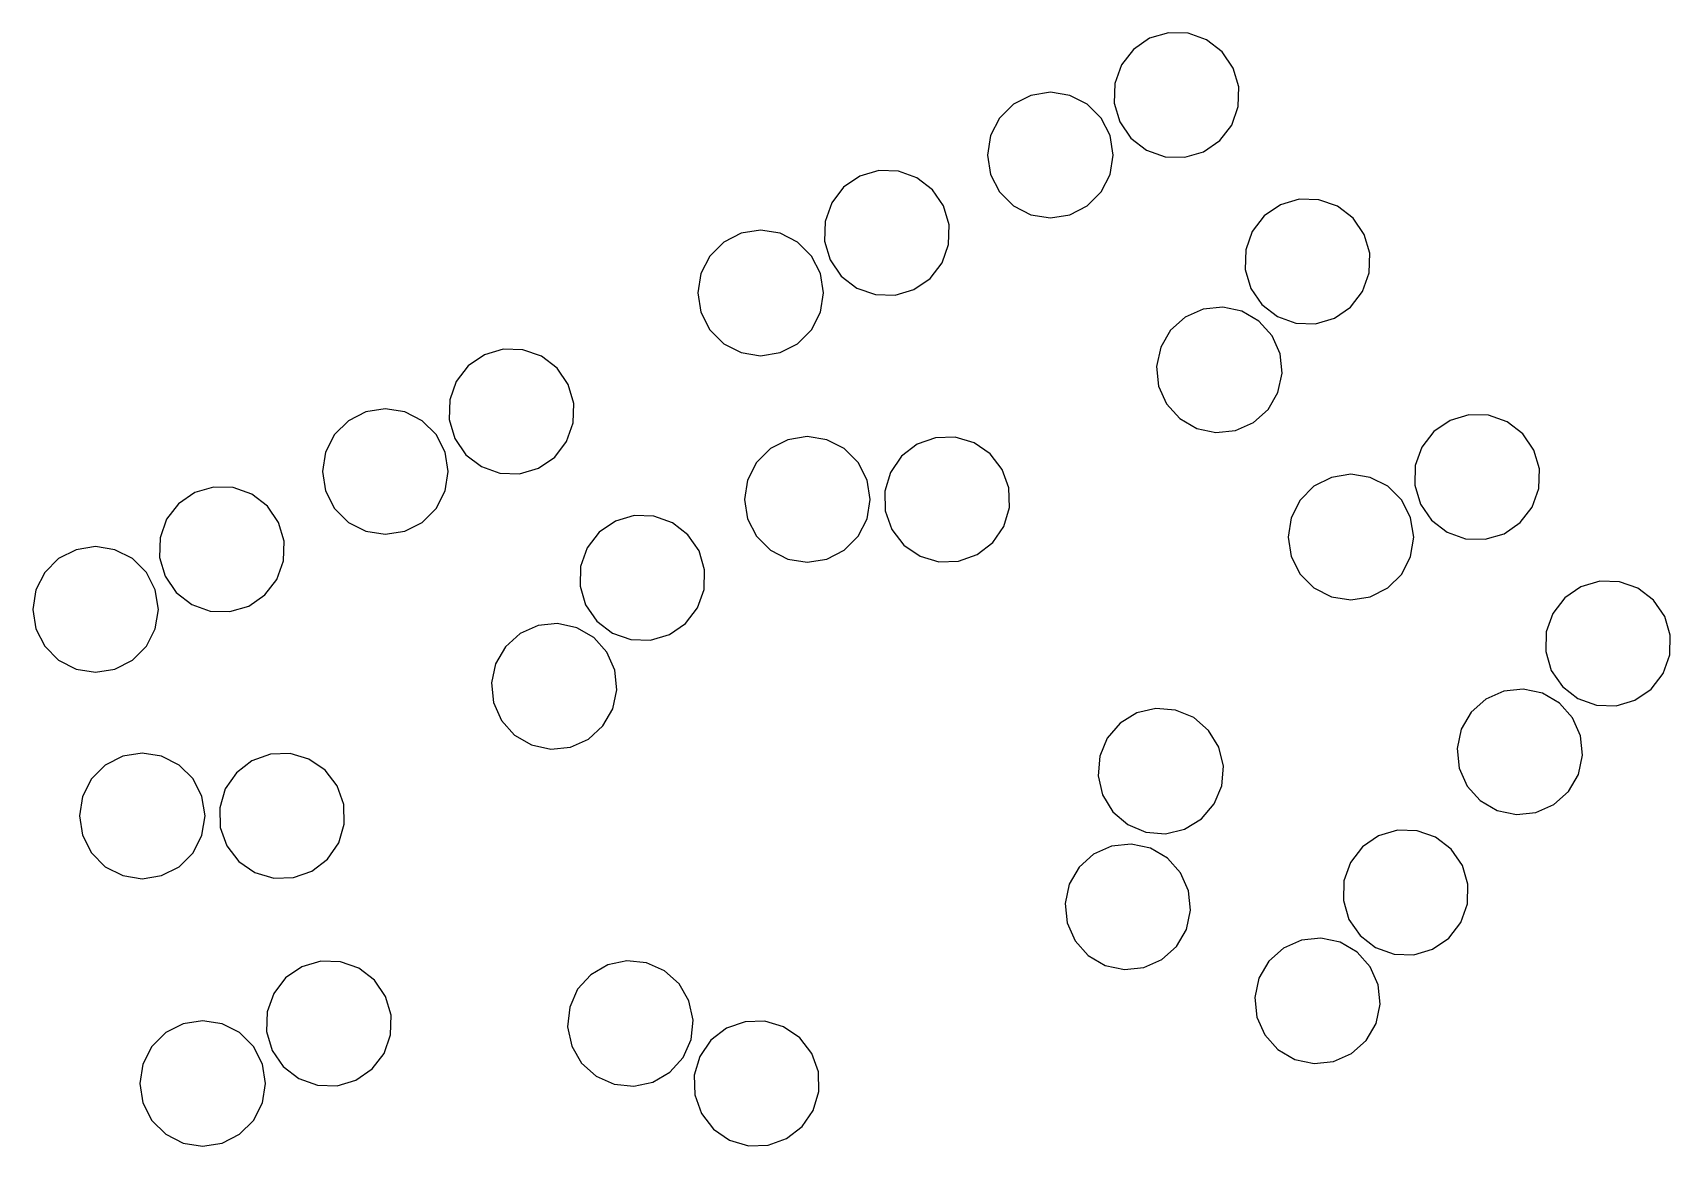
# Model space of a CAD drawing. Header units: metres. Extents: x -351 to 351, y -124 to 360.
# Drawn here: x 2.7 to 133.1, y -21.3 to 67.3 of the extents above; entities that cross this region are included whole.
import ezdxf

# ---------------------------------------------------------------- set-up
doc = ezdxf.new("R2010")
doc.units = ezdxf.units.M

msp = doc.modelspace()

# ---------------------------------------------------------------- linework, layer by layer
for p, q in [((91.64606, 66.90452, -623.5383), (90.35612, 66.01952, -623.5383)), ((93.14635, 67.347595, -623.5383), (91.64606, 66.90452, -623.5383)), ((94.71012, 67.30536, -623.5383), (93.14635, 67.347595, -623.5383)), ((96.18431, 66.78197, -623.5383), (94.71012, 67.30536, -623.5383)), ((97.42461, 65.82864, -623.5383), (96.18431, 66.78197, -623.5383)), ((90.35612, 66.01952, -623.5383), (89.40279, 64.77922, -623.5383)), ((98.30961, 64.5387, -623.5383), (97.42461, 65.82864, -623.5383)), ((89.40279, 64.77922, -623.5383), (88.879395, 63.305035, -623.5383)), ((98.75268, 63.03841, -623.5383), (98.30961, 64.5387, -623.5383)), ((83.74896, 62.60824, -623.5383), (82.20388, 62.36352, -623.5383)), ((85.294044, 62.36352, -623.5383), (83.74896, 62.60824, -623.5383)), ((88.879395, 63.305035, -623.5383), (88.837166, 61.74126, -623.5383)), ((98.71045, 61.474636, -623.5383), (98.75268, 63.03841, -623.5383)), ((80.810036, 61.653324, -623.5383), (79.70387, 60.547165, -623.5383)), ((82.20388, 62.36352, -623.5383), (80.810036, 61.653324, -623.5383)), ((86.68789, 61.653324, -623.5383), (85.294044, 62.36352, -623.5383)), ((87.794044, 60.547165, -623.5383), (86.68789, 61.653324, -623.5383)), ((88.837166, 61.74126, -623.5383), (89.280235, 60.24097, -623.5383)), ((98.18706, 60.000446, -623.5383), (98.71045, 61.474636, -623.5383)), ((79.70387, 60.547165, -623.5383), (78.99368, 59.153324, -623.5383)), ((88.50424, 59.153324, -623.5383), (87.794044, 60.547165, -623.5383)), ((89.280235, 60.24097, -623.5383), (90.16524, 58.95103, -623.5383)), ((97.23373, 58.760147, -623.5383), (98.18706, 60.000446, -623.5383)), ((78.99368, 59.153324, -623.5383), (78.74896, 57.60824, -623.5383)), ((88.74896, 57.60824, -623.5383), (88.50424, 59.153324, -623.5383)), ((90.16524, 58.95103, -623.5383), (91.40553, 57.997704, -623.5383)), ((95.94379, 57.87515, -623.5383), (97.23373, 58.760147, -623.5383)), ((78.74896, 57.60824, -623.5383), (78.99368, 56.063152, -623.5383)), ((88.50424, 56.063152, -623.5383), (88.74896, 57.60824, -623.5383)), ((91.40553, 57.997704, -623.5383), (92.87972, 57.474308, -623.5383)), ((92.87972, 57.474308, -623.5383), (94.4435, 57.43208, -623.5383)), ((94.4435, 57.43208, -623.5383), (95.94379, 57.87515, -623.5383)), ((70.083984, 56.370556, -623.5383), (68.583694, 55.927486, -623.5383)), ((71.64776, 56.328327, -623.5383), (70.083984, 56.370556, -623.5383)), ((73.12195, 55.80493, -623.5383), (71.64776, 56.328327, -623.5383)), ((78.99368, 56.063152, -623.5383), (79.70387, 54.66931, -623.5383)), ((87.794044, 54.66931, -623.5383), (88.50424, 56.063152, -623.5383)), ((67.293755, 55.042484, -623.5383), (66.34042, 53.80219, -623.5383)), ((68.583694, 55.927486, -623.5383), (67.293755, 55.042484, -623.5383)), ((74.36224, 54.851604, -623.5383), (73.12195, 55.80493, -623.5383)), ((75.247246, 53.561665, -623.5383), (74.36224, 54.851604, -623.5383)), ((66.34042, 53.80219, -623.5383), (65.81703, 52.328, -623.5383)), ((75.690315, 52.061375, -623.5383), (75.247246, 53.561665, -623.5383)), ((79.70387, 54.66931, -623.5383), (80.810036, 53.563152, -623.5383)), ((80.810036, 53.563152, -623.5383), (82.20388, 52.852955, -623.5383)), ((85.29405, 52.852955, -623.5383), (86.68789, 53.563152, -623.5383)), ((86.68789, 53.563152, -623.5383), (87.794044, 54.66931, -623.5383)), ((102.06612, 53.653336, -623.5383), (100.77618, 52.768333, -623.5383)), ((103.56641, 54.096405, -623.5383), (102.06612, 53.653336, -623.5383)), ((105.13018, 54.054176, -623.5383), (103.56641, 54.096405, -623.5383)), ((106.60437, 53.53078, -623.5383), (105.13018, 54.054176, -623.5383)), ((107.844666, 52.577454, -623.5383), (106.60437, 53.53078, -623.5383)), ((65.81703, 52.328, -623.5383), (65.7748, 50.764225, -623.5383)), ((82.20388, 52.852955, -623.5383), (83.74896, 52.60824, -623.5383)), ((83.74896, 52.60824, -623.5383), (85.29405, 52.852955, -623.5383)), ((100.77618, 52.768333, -623.5383), (99.822845, 51.528038, -623.5383)), ((108.72967, 51.287514, -623.5383), (107.844666, 52.577454, -623.5383)), ((59.14151, 51.386486, -623.5383), (57.74767, 50.67629, -623.5383)), ((60.686596, 51.631203, -623.5383), (59.14151, 51.386486, -623.5383)), ((62.23168, 51.386486, -623.5383), (60.686596, 51.631203, -623.5383)), ((63.625523, 50.67629, -623.5383), (62.23168, 51.386486, -623.5383)), ((75.64809, 50.4976, -623.5383), (75.690315, 52.061375, -623.5383)), ((99.822845, 51.528038, -623.5383), (99.29945, 50.05385, -623.5383)), ((109.17274, 49.787224, -623.5383), (108.72967, 51.287514, -623.5383)), ((56.64151, 49.57013, -623.5383), (55.931313, 48.17629, -623.5383)), ((57.74767, 50.67629, -623.5383), (56.64151, 49.57013, -623.5383)), ((64.73168, 49.57013, -623.5383), (63.625523, 50.67629, -623.5383)), ((65.44188, 48.17629, -623.5383), (64.73168, 49.57013, -623.5383)), ((65.7748, 50.764225, -623.5383), (66.21787, 49.263935, -623.5383)), ((75.124695, 49.02341, -623.5383), (75.64809, 50.4976, -623.5383)), ((99.29945, 50.05385, -623.5383), (99.257225, 48.490074, -623.5383)), ((109.13051, 48.22345, -623.5383), (109.17274, 49.787224, -623.5383)), ((66.21787, 49.263935, -623.5383), (67.102875, 47.973995, -623.5383)), ((74.171364, 47.78311, -623.5383), (75.124695, 49.02341, -623.5383)), ((99.257225, 48.490074, -623.5383), (99.700294, 46.989784, -623.5383)), ((55.931313, 48.17629, -623.5383), (55.686596, 46.631203, -623.5383)), ((65.6866, 46.631203, -623.5383), (65.44188, 48.17629, -623.5383)), ((67.102875, 47.973995, -623.5383), (68.34317, 47.020668, -623.5383)), ((68.34317, 47.020668, -623.5383), (69.81736, 46.497272, -623.5383)), ((72.881424, 46.898113, -623.5383), (74.171364, 47.78311, -623.5383)), ((99.700294, 46.989784, -623.5383), (100.5853, 45.699844, -623.5383)), ((108.60712, 46.74926, -623.5383), (109.13051, 48.22345, -623.5383)), ((55.686596, 46.631203, -623.5383), (55.931313, 45.086117, -623.5383)), ((65.44188, 45.086117, -623.5383), (65.6866, 46.631203, -623.5383)), ((69.81736, 46.497272, -623.5383), (71.381134, 46.455044, -623.5383)), ((71.381134, 46.455044, -623.5383), (72.881424, 46.898113, -623.5383)), ((100.5853, 45.699844, -623.5383), (101.82559, 44.746517, -623.5383)), ((107.653786, 45.50896, -623.5383), (108.60712, 46.74926, -623.5383)), ((55.931313, 45.086117, -623.5383), (56.64151, 43.692276, -623.5383)), ((64.73168, 43.692276, -623.5383), (65.44188, 45.086117, -623.5383)), ((94.48277, 44.701492, -623.5383), (93.31853, 43.656643, -623.5383)), ((95.91291, 45.33543, -623.5383), (94.48277, 44.701492, -623.5383)), ((97.468956, 45.496403, -623.5383), (95.91291, 45.33543, -623.5383)), ((98.99858, 45.168655, -623.5383), (97.468956, 45.496403, -623.5383)), ((100.35206, 44.384266, -623.5383), (98.99858, 45.168655, -623.5383)), ((101.396904, 43.22002, -623.5383), (100.35206, 44.384266, -623.5383)), ((101.82559, 44.746517, -623.5383), (103.29978, 44.22312, -623.5383)), ((104.863556, 44.180893, -623.5383), (106.363846, 44.623962, -623.5383)), ((106.363846, 44.623962, -623.5383), (107.653786, 45.50896, -623.5383)), ((56.64151, 43.692276, -623.5383), (57.74767, 42.586117, -623.5383)), ((63.625523, 42.586117, -623.5383), (64.73168, 43.692276, -623.5383)), ((93.31853, 43.656643, -623.5383), (92.53414, 42.303165, -623.5383)), ((102.030846, 41.789883, -623.5383), (101.396904, 43.22002, -623.5383)), ((103.29978, 44.22312, -623.5383), (104.863556, 44.180893, -623.5383)), ((40.202454, 42.147797, -623.5383), (38.702164, 41.704727, -623.5383)), ((41.766228, 42.105568, -623.5383), (40.202454, 42.147797, -623.5383)), ((43.240417, 41.582172, -623.5383), (41.766228, 42.105568, -623.5383)), ((57.74767, 42.586117, -623.5383), (59.14151, 41.87592, -623.5383)), ((59.14151, 41.87592, -623.5383), (60.686596, 41.631203, -623.5383)), ((60.686596, 41.631203, -623.5383), (62.23168, 41.87592, -623.5383)), ((62.23168, 41.87592, -623.5383), (63.625523, 42.586117, -623.5383)), ((92.53414, 42.303165, -623.5383), (92.20639, 40.773537, -623.5383)), ((102.19182, 40.23384, -623.5383), (102.030846, 41.789883, -623.5383)), ((37.412224, 40.819725, -623.5383), (36.458897, 39.57943, -623.5383)), ((38.702164, 41.704727, -623.5383), (37.412224, 40.819725, -623.5383)), ((44.480717, 40.628845, -623.5383), (43.240417, 41.582172, -623.5383)), ((45.365715, 39.338905, -623.5383), (44.480717, 40.628845, -623.5383)), ((92.20639, 40.773537, -623.5383), (92.36736, 39.217495, -623.5383)), ((36.458897, 39.57943, -623.5383), (35.9355, 38.10524, -623.5383)), ((45.808784, 37.838615, -623.5383), (45.365715, 39.338905, -623.5383)), ((92.36736, 39.217495, -623.5383), (93.001305, 37.787357, -623.5383)), ((101.86407, 38.704216, -623.5383), (102.19182, 40.23384, -623.5383)), ((35.9355, 38.10524, -623.5383), (35.893272, 36.541466, -623.5383)), ((45.766556, 36.27484, -623.5383), (45.808784, 37.838615, -623.5383)), ((101.07968, 37.350735, -623.5383), (101.86407, 38.704216, -623.5383)), ((29.259975, 37.163727, -623.5383), (27.866135, 36.45353, -623.5383)), ((30.805061, 37.408443, -623.5383), (29.259975, 37.163727, -623.5383)), ((32.350147, 37.163727, -623.5383), (30.805061, 37.408443, -623.5383)), ((33.743988, 36.45353, -623.5383), (32.350147, 37.163727, -623.5383)), ((35.893272, 36.541466, -623.5383), (36.33634, 35.041176, -623.5383)), ((93.001305, 37.787357, -623.5383), (94.04615, 36.62311, -623.5383)), ((94.04615, 36.62311, -623.5383), (95.39963, 35.838722, -623.5383)), ((99.915436, 36.305885, -623.5383), (101.07968, 37.350735, -623.5383)), ((117.067505, 36.92706, -623.5383), (115.567215, 36.48399, -623.5383)), ((118.63128, 36.88483, -623.5383), (117.067505, 36.92706, -623.5383)), ((120.10547, 36.361435, -623.5383), (118.63128, 36.88483, -623.5383)), ((26.759975, 35.34737, -623.5383), (26.049778, 33.95353, -623.5383)), ((27.866135, 36.45353, -623.5383), (26.759975, 35.34737, -623.5383)), ((34.850147, 35.34737, -623.5383), (33.743988, 36.45353, -623.5383)), ((35.560345, 33.95353, -623.5383), (34.850147, 35.34737, -623.5383)), ((45.24316, 34.80065, -623.5383), (45.766556, 36.27484, -623.5383)), ((95.39963, 35.838722, -623.5383), (96.92925, 35.510975, -623.5383)), ((96.92925, 35.510975, -623.5383), (98.4853, 35.671947, -623.5383)), ((98.4853, 35.671947, -623.5383), (99.915436, 36.305885, -623.5383)), ((114.277275, 35.598988, -623.5383), (113.323944, 34.358692, -623.5383)), ((115.567215, 36.48399, -623.5383), (114.277275, 35.598988, -623.5383)), ((121.345764, 35.408108, -623.5383), (120.10547, 36.361435, -623.5383)), ((122.23077, 34.118168, -623.5383), (121.345764, 35.408108, -623.5383)), ((26.049778, 33.95353, -623.5383), (25.805061, 32.408443, -623.5383)), ((35.80506, 32.408443, -623.5383), (35.560345, 33.95353, -623.5383)), ((36.33634, 35.041176, -623.5383), (37.22134, 33.751236, -623.5383)), ((44.289833, 33.560352, -623.5383), (45.24316, 34.80065, -623.5383)), ((61.461327, 34.233047, -623.5383), (60.355167, 33.12689, -623.5383)), ((62.855167, 34.943245, -623.5383), (61.461327, 34.233047, -623.5383)), ((64.40025, 35.187965, -623.5383), (62.855167, 34.943245, -623.5383)), ((65.945335, 34.943245, -623.5383), (64.40025, 35.187965, -623.5383)), ((67.33918, 34.233047, -623.5383), (65.945335, 34.943245, -623.5383)), ((68.445335, 33.12689, -623.5383), (67.33918, 34.233047, -623.5383)), ((73.136734, 34.580097, -623.5383), (71.89644, 33.62677, -623.5383)), ((74.61092, 35.103493, -623.5383), (73.136734, 34.580097, -623.5383)), ((76.1747, 35.14572, -623.5383), (74.61092, 35.103493, -623.5383)), ((77.67499, 34.702652, -623.5383), (76.1747, 35.14572, -623.5383)), ((78.96493, 33.81765, -623.5383), (77.67499, 34.702652, -623.5383)), ((113.323944, 34.358692, -623.5383), (112.80055, 32.884502, -623.5383)), ((122.673836, 32.617878, -623.5383), (122.23077, 34.118168, -623.5383)), ((37.22134, 33.751236, -623.5383), (38.46164, 32.797905, -623.5383)), ((38.46164, 32.797905, -623.5383), (39.93583, 32.274513, -623.5383)), ((41.499603, 32.232285, -623.5383), (42.999893, 32.675354, -623.5383)), ((42.999893, 32.675354, -623.5383), (44.289833, 33.560352, -623.5383)), ((60.355167, 33.12689, -623.5383), (59.64497, 31.73305, -623.5383)), ((69.15553, 31.73305, -623.5383), (68.445335, 33.12689, -623.5383)), ((71.89644, 33.62677, -623.5383), (71.01144, 32.336826, -623.5383)), ((79.91826, 32.57735, -623.5383), (78.96493, 33.81765, -623.5383)), ((112.80055, 32.884502, -623.5383), (112.75832, 31.320726, -623.5383)), ((122.63161, 31.054104, -623.5383), (122.673836, 32.617878, -623.5383)), ((25.805061, 32.408443, -623.5383), (26.049778, 30.863358, -623.5383)), ((35.560345, 30.863358, -623.5383), (35.80506, 32.408443, -623.5383)), ((39.93583, 32.274513, -623.5383), (41.499603, 32.232285, -623.5383)), ((59.64497, 31.73305, -623.5383), (59.400253, 30.187963, -623.5383)), ((69.40025, 30.187963, -623.5383), (69.15553, 31.73305, -623.5383)), ((71.01144, 32.336826, -623.5383), (70.56837, 30.83654, -623.5383)), ((80.44165, 31.10316, -623.5383), (79.91826, 32.57735, -623.5383)), ((106.12503, 31.942991, -623.5383), (104.731186, 31.232794, -623.5383)), ((107.67011, 32.18771, -623.5383), (106.12503, 31.942991, -623.5383)), ((109.215195, 31.942991, -623.5383), (107.67011, 32.18771, -623.5383)), ((110.60904, 31.232794, -623.5383), (109.215195, 31.942991, -623.5383)), ((112.75832, 31.320726, -623.5383), (113.20139, 29.82044, -623.5383)), ((15.6398, 30.727694, -623.5383), (14.349857, 29.842693, -623.5383)), ((17.140089, 31.170765, -623.5383), (15.6398, 30.727694, -623.5383)), ((18.703865, 31.128536, -623.5383), (17.140089, 31.170765, -623.5383)), ((20.178053, 30.60514, -623.5383), (18.703865, 31.128536, -623.5383)), ((21.41835, 29.651814, -623.5383), (20.178053, 30.60514, -623.5383)), ((26.049778, 30.863358, -623.5383), (26.759975, 29.469517, -623.5383)), ((34.850147, 29.469517, -623.5383), (35.560345, 30.863358, -623.5383)), ((59.400253, 30.187963, -623.5383), (59.64497, 28.642878, -623.5383)), ((69.15553, 28.64288, -623.5383), (69.40025, 30.187963, -623.5383)), ((70.56837, 30.83654, -623.5383), (70.610596, 29.272764, -623.5383)), ((80.48388, 29.539387, -623.5383), (80.44165, 31.10316, -623.5383)), ((103.62503, 30.126635, -623.5383), (102.91483, 28.732794, -623.5383)), ((104.731186, 31.232794, -623.5383), (103.62503, 30.126635, -623.5383)), ((111.715195, 30.126635, -623.5383), (110.60904, 31.232794, -623.5383)), ((112.4254, 28.732794, -623.5383), (111.715195, 30.126635, -623.5383)), ((122.108215, 29.579916, -623.5383), (122.63161, 31.054104, -623.5383)), ((14.349857, 29.842693, -623.5383), (13.396531, 28.602396, -623.5383)), ((22.30335, 28.361872, -623.5383), (21.41835, 29.651814, -623.5383)), ((26.759975, 29.469517, -623.5383), (27.866133, 28.363358, -623.5383)), ((33.743988, 28.363358, -623.5383), (34.850147, 29.469517, -623.5383)), ((50.62251, 28.89661, -623.5383), (49.12222, 28.45354, -623.5383)), ((52.186283, 28.854382, -623.5383), (50.62251, 28.89661, -623.5383)), ((53.660473, 28.330986, -623.5383), (52.186283, 28.854382, -623.5383)), ((70.610596, 29.272764, -623.5383), (71.13399, 27.798576, -623.5383)), ((80.04081, 28.0391, -623.5383), (80.48388, 29.539387, -623.5383)), ((102.91483, 28.732794, -623.5383), (102.67011, 27.187708, -623.5383)), ((112.67011, 27.187708, -623.5383), (112.4254, 28.732794, -623.5383)), ((113.20139, 29.82044, -623.5383), (114.086395, 28.530499, -623.5383)), ((121.154884, 28.339617, -623.5383), (122.108215, 29.579916, -623.5383)), ((13.396531, 28.602396, -623.5383), (12.873135, 27.128206, -623.5383)), ((22.746422, 26.861582, -623.5383), (22.30335, 28.361872, -623.5383)), ((27.866133, 28.363358, -623.5383), (29.259975, 27.65316, -623.5383)), ((29.259975, 27.65316, -623.5383), (30.805061, 27.408443, -623.5383)), ((30.805061, 27.408443, -623.5383), (32.350147, 27.65316, -623.5383)), ((32.350147, 27.65316, -623.5383), (33.743988, 28.363358, -623.5383)), ((47.83228, 27.56854, -623.5383), (46.878952, 26.328243, -623.5383)), ((49.12222, 28.45354, -623.5383), (47.83228, 27.56854, -623.5383)), ((54.900772, 27.377659, -623.5383), (53.660473, 28.330986, -623.5383)), ((55.78577, 26.087719, -623.5383), (54.900772, 27.377659, -623.5383)), ((59.64497, 28.642878, -623.5383), (60.355167, 27.249037, -623.5383)), ((68.445335, 27.249037, -623.5383), (69.15553, 28.64288, -623.5383)), ((71.13399, 27.798576, -623.5383), (72.08732, 26.558277, -623.5383)), ((79.15581, 26.749157, -623.5383), (80.04081, 28.0391, -623.5383)), ((114.086395, 28.530499, -623.5383), (115.32669, 27.57717, -623.5383)), ((115.32669, 27.57717, -623.5383), (116.80088, 27.053776, -623.5383)), ((118.364655, 27.011545, -623.5383), (119.864944, 27.454617, -623.5383)), ((119.864944, 27.454617, -623.5383), (121.154884, 28.339617, -623.5383)), ((6.197613, 26.186693, -623.5383), (4.803771, 25.476496, -623.5383)), ((7.742697, 26.431412, -623.5383), (6.197613, 26.186693, -623.5383)), ((9.287783, 26.186693, -623.5383), (7.742697, 26.431412, -623.5383)), ((10.681625, 25.476496, -623.5383), (9.287783, 26.186693, -623.5383)), ((12.873135, 27.128206, -623.5383), (12.830906, 25.56443, -623.5383)), ((22.704193, 25.297808, -623.5383), (22.746422, 26.861582, -623.5383)), ((46.878952, 26.328243, -623.5383), (46.355556, 24.854053, -623.5383)), ((56.22884, 24.58743, -623.5383), (55.78577, 26.087719, -623.5383)), ((60.355167, 27.249037, -623.5383), (61.461327, 26.14288, -623.5383)), ((61.461327, 26.14288, -623.5383), (62.855167, 25.43268, -623.5383)), ((65.94534, 25.43268, -623.5383), (67.33918, 26.142878, -623.5383)), ((67.33918, 26.142878, -623.5383), (68.445335, 27.249037, -623.5383)), ((72.08732, 26.558277, -623.5383), (73.37726, 25.673277, -623.5383)), ((77.91551, 25.79583, -623.5383), (79.15581, 26.749157, -623.5383)), ((102.67011, 27.187708, -623.5383), (102.914825, 25.642624, -623.5383)), ((112.4254, 25.642622, -623.5383), (112.67011, 27.187708, -623.5383)), ((116.80088, 27.053776, -623.5383), (118.364655, 27.011545, -623.5383)), ((4.803771, 25.476496, -623.5383), (3.697611, 24.370337, -623.5383)), ((11.787784, 24.370337, -623.5383), (10.681625, 25.476496, -623.5383)), ((12.830906, 25.56443, -623.5383), (13.273977, 24.064144, -623.5383)), ((22.180798, 23.82362, -623.5383), (22.704193, 25.297808, -623.5383)), ((46.355556, 24.854053, -623.5383), (46.313328, 23.290277, -623.5383)), ((62.855167, 25.43268, -623.5383), (64.40025, 25.187963, -623.5383)), ((64.40025, 25.187963, -623.5383), (65.94534, 25.43268, -623.5383)), ((73.37726, 25.673277, -623.5383), (74.87755, 25.230206, -623.5383)), ((74.87755, 25.230206, -623.5383), (76.44132, 25.272434, -623.5383)), ((76.44132, 25.272434, -623.5383), (77.91551, 25.79583, -623.5383)), ((102.914825, 25.642624, -623.5383), (103.62503, 24.248783, -623.5383)), ((111.715195, 24.248781, -623.5383), (112.4254, 25.642622, -623.5383)), ((3.697611, 24.370337, -623.5383), (2.987414, 22.976496, -623.5383)), ((12.497982, 22.976496, -623.5383), (11.787784, 24.370337, -623.5383)), ((13.273977, 24.064144, -623.5383), (14.158977, 22.7742, -623.5383)), ((21.22747, 22.58332, -623.5383), (22.180798, 23.82362, -623.5383)), ((56.18661, 23.023655, -623.5383), (56.22884, 24.58743, -623.5383)), ((103.62503, 24.248783, -623.5383), (104.731186, 23.142624, -623.5383)), ((110.60904, 23.142622, -623.5383), (111.715195, 24.248781, -623.5383)), ((127.48755, 23.675877, -623.5383), (125.98726, 23.232805, -623.5383)), ((129.05133, 23.633646, -623.5383), (127.48755, 23.675877, -623.5383)), ((130.52551, 23.110252, -623.5383), (129.05133, 23.633646, -623.5383)), ((2.987414, 22.976496, -623.5383), (2.742697, 21.43141, -623.5383)), ((12.742699, 21.43141, -623.5383), (12.497982, 22.976496, -623.5383)), ((14.158977, 22.7742, -623.5383), (15.399276, 21.820873, -623.5383)), ((19.937529, 21.69832, -623.5383), (21.22747, 22.58332, -623.5383)), ((46.313328, 23.290277, -623.5383), (46.756397, 21.789991, -623.5383)), ((55.663216, 21.549467, -623.5383), (56.18661, 23.023655, -623.5383)), ((104.731186, 23.142624, -623.5383), (106.12503, 22.432425, -623.5383)), ((106.12503, 22.432425, -623.5383), (107.67011, 22.187708, -623.5383)), ((107.67011, 22.187708, -623.5383), (109.215195, 22.432425, -623.5383)), ((109.215195, 22.432425, -623.5383), (110.60904, 23.142622, -623.5383)), ((124.69732, 22.347805, -623.5383), (123.74399, 21.107508, -623.5383)), ((125.98726, 23.232805, -623.5383), (124.69732, 22.347805, -623.5383)), ((131.76581, 22.156923, -623.5383), (130.52551, 23.110252, -623.5383)), ((2.742697, 21.43141, -623.5383), (2.987414, 19.886324, -623.5383)), ((12.497982, 19.886326, -623.5383), (12.742699, 21.43141, -623.5383)), ((15.399276, 21.820873, -623.5383), (16.873465, 21.297478, -623.5383)), ((16.873465, 21.297478, -623.5383), (18.43724, 21.255249, -623.5383)), ((18.43724, 21.255249, -623.5383), (19.937529, 21.69832, -623.5383)), ((46.756397, 21.789991, -623.5383), (47.641396, 20.50005, -623.5383)), ((54.70989, 20.309168, -623.5383), (55.663216, 21.549467, -623.5383)), ((123.74399, 21.107508, -623.5383), (123.2206, 19.633318, -623.5383)), ((132.65082, 20.866982, -623.5383), (131.76581, 22.156923, -623.5383)), ((133.09389, 19.366693, -623.5383), (132.65082, 20.866982, -623.5383)), ((2.987414, 19.886324, -623.5383), (3.697611, 18.492483, -623.5383)), ((11.787784, 18.492483, -623.5383), (12.497982, 19.886326, -623.5383)), ((42.969013, 20.135633, -623.5383), (41.538876, 19.501696, -623.5383)), ((44.525055, 20.296606, -623.5383), (42.969013, 20.135633, -623.5383)), ((46.05468, 19.968859, -623.5383), (44.525055, 20.296606, -623.5383)), ((47.40816, 19.184471, -623.5383), (46.05468, 19.968859, -623.5383)), ((47.641396, 20.50005, -623.5383), (48.881695, 19.546722, -623.5383)), ((53.41995, 19.424168, -623.5383), (54.70989, 20.309168, -623.5383)), ((123.2206, 19.633318, -623.5383), (123.17837, 18.069542, -623.5383)), ((3.697611, 18.492483, -623.5383), (4.80377, 17.386326, -623.5383)), ((10.681623, 17.386324, -623.5383), (11.787784, 18.492483, -623.5383)), ((40.37463, 18.456848, -623.5383), (39.59024, 17.103369, -623.5383)), ((41.538876, 19.501696, -623.5383), (40.37463, 18.456848, -623.5383)), ((48.45301, 18.020226, -623.5383), (47.40816, 19.184471, -623.5383)), ((48.881695, 19.546722, -623.5383), (50.355885, 19.023327, -623.5383)), ((50.355885, 19.023327, -623.5383), (51.91966, 18.981096, -623.5383)), ((51.91966, 18.981096, -623.5383), (53.41995, 19.424168, -623.5383)), ((133.05165, 17.80292, -623.5383), (133.09389, 19.366693, -623.5383)), ((4.80377, 17.386326, -623.5383), (6.197612, 16.676126, -623.5383)), ((9.287784, 16.676126, -623.5383), (10.681623, 17.386324, -623.5383)), ((39.59024, 17.103369, -623.5383), (39.262493, 15.573742, -623.5383)), ((49.08695, 16.590086, -623.5383), (48.45301, 18.020226, -623.5383)), ((123.17837, 18.069542, -623.5383), (123.62144, 16.569256, -623.5383)), ((132.52826, 16.328732, -623.5383), (133.05165, 17.80292, -623.5383)), ((6.197612, 16.676126, -623.5383), (7.742698, 16.431408, -623.5383)), ((7.742698, 16.431408, -623.5383), (9.287784, 16.676126, -623.5383)), ((49.24792, 15.034044, -623.5383), (49.08695, 16.590086, -623.5383)), ((123.62144, 16.569256, -623.5383), (124.50644, 15.279314, -623.5383)), ((131.57494, 15.088431, -623.5383), (132.52826, 16.328732, -623.5383)), ((39.262493, 15.573742, -623.5383), (39.423466, 14.0177, -623.5383)), ((48.920174, 13.504419, -623.5383), (49.24792, 15.034044, -623.5383)), ((119.83406, 14.914898, -623.5383), (118.40392, 14.28096, -623.5383)), ((121.39011, 15.075871, -623.5383), (119.83406, 14.914898, -623.5383)), ((122.91973, 14.748121, -623.5383), (121.39011, 15.075871, -623.5383)), ((124.27321, 13.963734, -623.5383), (122.91973, 14.748121, -623.5383)), ((124.50644, 15.279314, -623.5383), (125.746735, 14.325986, -623.5383)), ((130.28499, 14.203432, -623.5383), (131.57494, 15.088431, -623.5383)), ((39.423466, 14.0177, -623.5383), (40.057404, 12.587562, -623.5383)), ((48.135784, 12.150938, -623.5383), (48.920174, 13.504419, -623.5383)), ((90.63211, 13.182888, -623.5383), (89.29629, 12.368797, -623.5383)), ((92.15413, 13.544344, -623.5383), (90.63211, 13.182888, -623.5383)), ((93.71334, 13.41778, -623.5383), (92.15413, 13.544344, -623.5383)), ((95.157135, 12.815586, -623.5383), (93.71334, 13.41778, -623.5383)), ((117.23968, 13.236113, -623.5383), (116.45529, 11.882632, -623.5383)), ((118.40392, 14.28096, -623.5383), (117.23968, 13.236113, -623.5383)), ((125.318054, 12.799488, -623.5383), (124.27321, 13.963734, -623.5383)), ((125.746735, 14.325986, -623.5383), (127.220924, 13.80259, -623.5383)), ((127.220924, 13.80259, -623.5383), (128.7847, 13.760361, -623.5383)), ((128.7847, 13.760361, -623.5383), (130.28499, 14.203432, -623.5383)), ((40.057404, 12.587562, -623.5383), (41.102253, 11.423316, -623.5383)), ((46.97154, 11.106091, -623.5383), (48.135784, 12.150938, -623.5383)), ((89.29629, 12.368797, -623.5383), (88.27741, 11.181756, -623.5383)), ((96.34418, 11.796709, -623.5383), (95.157135, 12.815586, -623.5383)), ((97.158264, 10.460884, -623.5383), (96.34418, 11.796709, -623.5383)), ((116.45529, 11.882632, -623.5383), (116.12754, 10.353005, -623.5383)), ((125.951996, 11.369349, -623.5383), (125.318054, 12.799488, -623.5383)), ((41.102253, 11.423316, -623.5383), (42.455734, 10.638927, -623.5383)), ((42.455734, 10.638927, -623.5383), (43.98536, 10.31118, -623.5383)), ((43.98536, 10.31118, -623.5383), (45.541397, 10.472153, -623.5383)), ((45.541397, 10.472153, -623.5383), (46.97154, 11.106091, -623.5383)), ((88.27741, 11.181756, -623.5383), (87.67522, 9.737963, -623.5383)), ((97.51972, 8.93887, -623.5383), (97.158264, 10.460884, -623.5383)), ((126.11297, 9.813307, -623.5383), (125.951996, 11.369349, -623.5383)), ((9.911271, 9.743451, -623.5383), (8.517429, 9.033253, -623.5383)), ((11.456356, 9.988169, -623.5383), (9.911271, 9.743451, -623.5383)), ((13.001441, 9.743451, -623.5383), (11.456356, 9.988169, -623.5383)), ((14.395283, 9.033253, -623.5383), (13.001441, 9.743451, -623.5383)), ((20.192842, 9.380301, -623.5383), (18.952543, 8.426973, -623.5383)), ((21.667032, 9.903696, -623.5383), (20.192842, 9.380301, -623.5383)), ((23.230804, 9.945925, -623.5383), (21.667032, 9.903696, -623.5383)), ((24.731092, 9.502854, -623.5383), (23.230804, 9.945925, -623.5383)), ((26.021036, 8.617854, -623.5383), (24.731092, 9.502854, -623.5383)), ((87.67522, 9.737963, -623.5383), (87.54865, 8.178745, -623.5383)), ((116.12754, 10.353005, -623.5383), (116.28851, 8.796965, -623.5383)), ((125.78522, 8.283682, -623.5383), (126.11297, 9.813307, -623.5383)), ((7.41127, 7.927094, -623.5383), (6.701073, 6.533253, -623.5383)), ((8.517429, 9.033253, -623.5383), (7.41127, 7.927094, -623.5383)), ((15.501442, 7.927094, -623.5383), (14.395283, 9.033253, -623.5383)), ((16.21164, 6.533253, -623.5383), (15.501442, 7.927094, -623.5383)), ((18.952543, 8.426973, -623.5383), (18.067543, 7.137032, -623.5383)), ((26.974363, 7.377554, -623.5383), (26.021036, 8.617854, -623.5383)), ((87.54865, 8.178745, -623.5383), (87.91011, 6.656733, -623.5383)), ((97.39316, 7.379654, -623.5383), (97.51972, 8.93887, -623.5383)), ((116.28851, 8.796965, -623.5383), (116.922455, 7.366826, -623.5383)), ((125.00083, 6.930201, -623.5383), (125.78522, 8.283682, -623.5383)), ((6.701073, 6.533253, -623.5383), (6.456356, 4.988167, -623.5383)), ((16.456356, 4.988168, -623.5383), (16.21164, 6.533253, -623.5383)), ((18.067543, 7.137032, -623.5383), (17.624472, 5.636743, -623.5383)), ((27.497757, 5.903366, -623.5383), (26.974363, 7.377554, -623.5383)), ((87.91011, 6.656733, -623.5383), (88.7242, 5.320908, -623.5383)), ((96.79096, 5.935861, -623.5383), (97.39316, 7.379654, -623.5383)), ((116.922455, 7.366826, -623.5383), (117.9673, 6.202579, -623.5383)), ((123.836586, 5.885353, -623.5383), (125.00083, 6.930201, -623.5383)), ((17.624472, 5.636743, -623.5383), (17.666702, 4.072969, -623.5383)), ((27.539988, 4.339592, -623.5383), (27.497757, 5.903366, -623.5383)), ((88.7242, 5.320908, -623.5383), (89.91124, 4.302031, -623.5383)), ((95.77209, 4.74882, -623.5383), (96.79096, 5.935861, -623.5383)), ((117.9673, 6.202579, -623.5383), (119.32078, 5.418191, -623.5383)), ((119.32078, 5.418191, -623.5383), (120.8504, 5.090443, -623.5383)), ((120.8504, 5.090443, -623.5383), (122.40645, 5.251416, -623.5383)), ((122.40645, 5.251416, -623.5383), (123.836586, 5.885353, -623.5383)), ((6.456356, 4.988167, -623.5383), (6.701073, 3.443083, -623.5383)), ((16.21164, 3.443083, -623.5383), (16.456356, 4.988168, -623.5383)), ((17.666702, 4.072969, -623.5383), (18.190096, 2.59878, -623.5383)), ((27.096916, 2.839305, -623.5383), (27.539988, 4.339592, -623.5383)), ((89.91124, 4.302031, -623.5383), (91.355034, 3.699837, -623.5383)), ((92.914246, 3.573273, -623.5383), (94.436264, 3.934729, -623.5383)), ((94.436264, 3.934729, -623.5383), (95.77209, 4.74882, -623.5383)), ((6.701073, 3.443083, -623.5383), (7.41127, 2.049242, -623.5383)), ((15.501442, 2.049241, -623.5383), (16.21164, 3.443083, -623.5383)), ((26.211916, 1.549362, -623.5383), (27.096916, 2.839305, -623.5383)), ((90.180214, 2.739462, -623.5383), (88.62417, 2.578489, -623.5383)), ((91.70984, 2.411714, -623.5383), (90.180214, 2.739462, -623.5383)), ((91.355034, 3.699837, -623.5383), (92.914246, 3.573273, -623.5383)), ((109.88103, 3.409663, -623.5383), (108.59109, 2.524663, -623.5383)), ((111.38132, 3.852734, -623.5383), (109.88103, 3.409663, -623.5383)), ((112.94509, 3.810504, -623.5383), (111.38132, 3.852734, -623.5383)), ((114.41928, 3.28711, -623.5383), (112.94509, 3.810504, -623.5383)), ((115.65958, 2.333782, -623.5383), (114.41928, 3.28711, -623.5383)), ((7.41127, 2.049242, -623.5383), (8.517428, 0.943083, -623.5383)), ((14.395282, 0.943082, -623.5383), (15.501442, 2.049241, -623.5383)), ((18.190096, 2.59878, -623.5383), (19.143425, 1.358481, -623.5383)), ((19.143425, 1.358481, -623.5383), (20.433367, 0.473481, -623.5383)), ((24.971619, 0.596035, -623.5383), (26.211916, 1.549362, -623.5383)), ((87.19403, 1.944552, -623.5383), (86.029785, 0.899703, -623.5383)), ((88.62417, 2.578489, -623.5383), (87.19403, 1.944552, -623.5383)), ((93.06332, 1.627325, -623.5383), (91.70984, 2.411714, -623.5383)), ((94.10817, 0.46308, -623.5383), (93.06332, 1.627325, -623.5383)), ((108.59109, 2.524663, -623.5383), (107.63776, 1.284365, -623.5383)), ((116.54458, 1.043841, -623.5383), (115.65958, 2.333782, -623.5383)), ((8.517428, 0.943083, -623.5383), (9.91127, 0.232885, -623.5383)), ((9.91127, 0.232885, -623.5383), (11.456356, -0.011833, -623.5383)), ((11.456356, -0.011833, -623.5383), (13.001442, 0.232885, -623.5383)), ((13.001442, 0.232885, -623.5383), (14.395282, 0.943082, -623.5383)), ((20.433367, 0.473481, -623.5383), (21.933653, 0.03041, -623.5383)), ((21.933653, 0.03041, -623.5383), (23.497429, 0.072639, -623.5383)), ((23.497429, 0.072639, -623.5383), (24.971619, 0.596035, -623.5383)), ((86.029785, 0.899703, -623.5383), (85.2454, -0.453777, -623.5383)), ((94.7421, -0.96706, -623.5383), (94.10817, 0.46308, -623.5383)), ((107.63776, 1.284365, -623.5383), (107.114365, -0.189824, -623.5383)), ((116.98765, -0.456448, -623.5383), (116.54458, 1.043841, -623.5383)), ((85.2454, -0.453777, -623.5383), (84.91765, -1.983403, -623.5383)), ((94.903076, -2.523101, -623.5383), (94.7421, -0.96706, -623.5383)), ((107.114365, -0.189824, -623.5383), (107.072136, -1.753599, -623.5383)), ((116.94542, -2.020222, -623.5383), (116.98765, -0.456448, -623.5383)), ((84.91765, -1.983403, -623.5383), (85.07862, -3.539445, -623.5383)), ((94.575325, -4.052726, -623.5383), (94.903076, -2.523101, -623.5383)), ((107.072136, -1.753599, -623.5383), (107.515205, -3.253887, -623.5383)), ((116.42203, -3.494411, -623.5383), (116.94542, -2.020222, -623.5383)), ((85.07862, -3.539445, -623.5383), (85.71256, -4.969583, -623.5383)), ((107.515205, -3.253887, -623.5383), (108.40021, -4.543828, -623.5383)), ((115.4687, -4.73471, -623.5383), (116.42203, -3.494411, -623.5383)), ((85.71256, -4.969583, -623.5383), (86.75741, -6.133829, -623.5383)), ((93.79094, -5.406207, -623.5383), (94.575325, -4.052726, -623.5383)), ((103.72782, -4.908244, -623.5383), (102.29768, -5.542181, -623.5383)), ((105.28387, -4.747272, -623.5383), (103.72782, -4.908244, -623.5383)), ((106.81349, -5.075019, -623.5383), (105.28387, -4.747272, -623.5383)), ((108.16697, -5.859407, -623.5383), (106.81349, -5.075019, -623.5383)), ((108.40021, -4.543828, -623.5383), (109.6405, -5.497156, -623.5383)), ((114.17876, -5.619709, -623.5383), (115.4687, -4.73471, -623.5383)), ((86.75741, -6.133829, -623.5383), (88.110886, -6.918217, -623.5383)), ((91.196556, -7.084992, -623.5383), (92.62669, -6.451055, -623.5383)), ((92.62669, -6.451055, -623.5383), (93.79094, -5.406207, -623.5383)), ((102.29768, -5.542181, -623.5383), (101.13344, -6.587029, -623.5383)), ((109.211815, -7.023653, -623.5383), (108.16697, -5.859407, -623.5383)), ((109.6405, -5.497156, -623.5383), (111.11469, -6.020551, -623.5383)), ((111.11469, -6.020551, -623.5383), (112.67847, -6.06278, -623.5383)), ((112.67847, -6.06278, -623.5383), (114.17876, -5.619709, -623.5383)), ((24.165184, -7.020792, -623.5383), (22.87524, -7.905792, -623.5383)), ((25.665472, -6.577721, -623.5383), (24.165184, -7.020792, -623.5383)), ((27.229248, -6.61995, -623.5383), (25.665472, -6.577721, -623.5383)), ((28.703436, -7.143345, -623.5383), (27.229248, -6.61995, -623.5383)), ((29.943733, -8.096673, -623.5383), (28.703436, -7.143345, -623.5383)), ((47.16384, -7.654902, -623.5383), (46.11899, -8.819146, -623.5383)), ((48.517323, -6.870513, -623.5383), (47.16384, -7.654902, -623.5383)), ((50.046947, -6.542765, -623.5383), (48.517323, -6.870513, -623.5383)), ((51.60299, -6.703738, -623.5383), (50.046947, -6.542765, -623.5383)), ((53.033127, -7.337675, -623.5383), (51.60299, -6.703738, -623.5383)), ((54.197372, -8.382523, -623.5383), (53.033127, -7.337675, -623.5383)), ((88.110886, -6.918217, -623.5383), (89.64051, -7.245966, -623.5383)), ((89.64051, -7.245966, -623.5383), (91.196556, -7.084992, -623.5383)), ((101.13344, -6.587029, -623.5383), (100.34905, -7.94051, -623.5383)), ((109.84576, -8.453793, -623.5383), (109.211815, -7.023653, -623.5383)), ((22.87524, -7.905792, -623.5383), (21.921913, -9.14609, -623.5383)), ((30.828733, -9.386614, -623.5383), (29.943733, -8.096673, -623.5383)), ((46.11899, -8.819146, -623.5383), (45.485054, -10.249286, -623.5383)), ((54.981762, -9.736004, -623.5383), (54.197372, -8.382523, -623.5383)), ((100.34905, -7.94051, -623.5383), (100.0213, -9.470136, -623.5383)), ((110.00673, -10.009834, -623.5383), (109.84576, -8.453793, -623.5383)), ((21.921913, -9.14609, -623.5383), (21.398518, -10.620279, -623.5383)), ((31.271805, -10.886903, -623.5383), (30.828733, -9.386614, -623.5383)), ((45.485054, -10.249286, -623.5383), (45.32408, -11.805326, -623.5383)), ((55.30951, -11.265631, -623.5383), (54.981762, -9.736004, -623.5383)), ((100.0213, -9.470136, -623.5383), (100.182274, -11.026177, -623.5383)), ((109.67898, -11.539458, -623.5383), (110.00673, -10.009834, -623.5383)), ((14.722997, -11.561792, -623.5383), (13.329155, -12.27199, -623.5383)), ((16.268082, -11.317075, -623.5383), (14.722997, -11.561792, -623.5383)), ((17.813168, -11.561792, -623.5383), (16.268082, -11.317075, -623.5383)), ((19.207008, -12.27199, -623.5383), (17.813168, -11.561792, -623.5383)), ((21.398518, -10.620279, -623.5383), (21.356289, -12.184055, -623.5383)), ((31.229576, -12.450677, -623.5383), (31.271805, -10.886903, -623.5383)), ((55.148537, -12.821671, -623.5383), (55.30951, -11.265631, -623.5383)), ((59.447563, -11.401547, -623.5383), (57.973373, -11.924942, -623.5383)), ((61.011337, -11.359318, -623.5383), (59.447563, -11.401547, -623.5383)), ((62.511627, -11.802389, -623.5383), (61.011337, -11.359318, -623.5383)), ((100.182274, -11.026177, -623.5383), (100.816216, -12.456316, -623.5383)), ((108.89459, -12.89294, -623.5383), (109.67898, -11.539458, -623.5383)), ((13.329155, -12.27199, -623.5383), (12.222996, -13.378149, -623.5383)), ((20.313168, -13.378149, -623.5383), (19.207008, -12.27199, -623.5383)), ((21.356289, -12.184055, -623.5383), (21.79936, -13.684342, -623.5383)), ((30.70618, -13.924867, -623.5383), (31.229576, -12.450677, -623.5383)), ((45.32408, -11.805326, -623.5383), (45.65183, -13.334952, -623.5383)), ((54.5146, -14.251811, -623.5383), (55.148537, -12.821671, -623.5383)), ((56.733074, -12.87827, -623.5383), (55.848076, -14.168212, -623.5383)), ((57.973373, -11.924942, -623.5383), (56.733074, -12.87827, -623.5383)), ((63.801567, -12.687389, -623.5383), (62.511627, -11.802389, -623.5383)), ((64.7549, -13.927689, -623.5383), (63.801567, -12.687389, -623.5383)), ((100.816216, -12.456316, -623.5383), (101.86106, -13.620562, -623.5383)), ((107.73035, -13.937788, -623.5383), (108.89459, -12.89294, -623.5383)), ((12.222996, -13.378149, -623.5383), (11.512798, -14.77199, -623.5383)), ((21.023365, -14.77199, -623.5383), (20.313168, -13.378149, -623.5383)), ((21.79936, -13.684342, -623.5383), (22.68436, -14.974284, -623.5383)), ((29.752853, -15.165166, -623.5383), (30.70618, -13.924867, -623.5383)), ((45.65183, -13.334952, -623.5383), (46.43622, -14.688435, -623.5383)), ((53.46975, -15.416056, -623.5383), (54.5146, -14.251811, -623.5383)), ((55.848076, -14.168212, -623.5383), (55.405006, -15.6685, -623.5383)), ((65.27829, -15.401877, -623.5383), (64.7549, -13.927689, -623.5383)), ((101.86106, -13.620562, -623.5383), (103.21454, -14.404949, -623.5383)), ((106.30021, -14.571725, -623.5383), (107.73035, -13.937788, -623.5383)), ((11.512798, -14.77199, -623.5383), (11.268081, -16.317076, -623.5383)), ((21.268082, -16.317076, -623.5383), (21.023365, -14.77199, -623.5383)), ((22.68436, -14.974284, -623.5383), (23.92466, -15.927612, -623.5383)), ((28.462912, -16.050165, -623.5383), (29.752853, -15.165166, -623.5383)), ((46.43622, -14.688435, -623.5383), (47.600464, -15.733282, -623.5383)), ((52.116272, -16.200443, -623.5383), (53.46975, -15.416056, -623.5383)), ((65.32052, -16.965652, -623.5383), (65.27829, -15.401877, -623.5383)), ((103.21454, -14.404949, -623.5383), (104.74416, -14.732698, -623.5383)), ((104.74416, -14.732698, -623.5383), (106.30021, -14.571725, -623.5383)), ((11.268081, -16.317076, -623.5383), (11.512798, -17.862162, -623.5383)), ((21.023365, -17.86216, -623.5383), (21.268082, -16.317076, -623.5383)), ((23.92466, -15.927612, -623.5383), (25.398848, -16.451008, -623.5383)), ((25.398848, -16.451008, -623.5383), (26.962624, -16.493237, -623.5383)), ((26.962624, -16.493237, -623.5383), (28.462912, -16.050165, -623.5383)), ((47.600464, -15.733282, -623.5383), (49.0306, -16.367218, -623.5383)), ((49.0306, -16.367218, -623.5383), (50.586643, -16.528193, -623.5383)), ((50.586643, -16.528193, -623.5383), (52.116272, -16.200443, -623.5383)), ((55.405006, -15.6685, -623.5383), (55.447235, -17.232275, -623.5383)), ((11.512798, -17.862162, -623.5383), (12.222996, -19.256002, -623.5383)), ((20.313168, -19.256002, -623.5383), (21.023365, -17.86216, -623.5383)), ((55.447235, -17.232275, -623.5383), (55.970627, -18.706463, -623.5383)), ((64.87745, -18.465939, -623.5383), (65.32052, -16.965652, -623.5383)), ((12.222996, -19.256002, -623.5383), (13.329154, -20.36216, -623.5383)), ((19.207008, -20.362162, -623.5383), (20.313168, -19.256002, -623.5383)), ((55.970627, -18.706463, -623.5383), (56.923958, -19.946762, -623.5383)), ((63.99245, -19.755882, -623.5383), (64.87745, -18.465939, -623.5383)), ((13.329154, -20.36216, -623.5383), (14.722996, -21.07236, -623.5383)), ((17.813168, -21.07236, -623.5383), (19.207008, -20.362162, -623.5383)), ((56.923958, -19.946762, -623.5383), (58.213898, -20.831762, -623.5383)), ((58.213898, -20.831762, -623.5383), (59.714188, -21.274834, -623.5383)), ((61.27796, -21.232605, -623.5383), (62.75215, -20.70921, -623.5383)), ((62.75215, -20.70921, -623.5383), (63.99245, -19.755882, -623.5383)), ((14.722996, -21.07236, -623.5383), (16.268082, -21.317078, -623.5383)), ((16.268082, -21.317078, -623.5383), (17.813168, -21.07236, -623.5383)), ((59.714188, -21.274834, -623.5383), (61.27796, -21.232605, -623.5383))]:
    msp.add_line(p, q)

doc.saveas('drawing.dxf')
